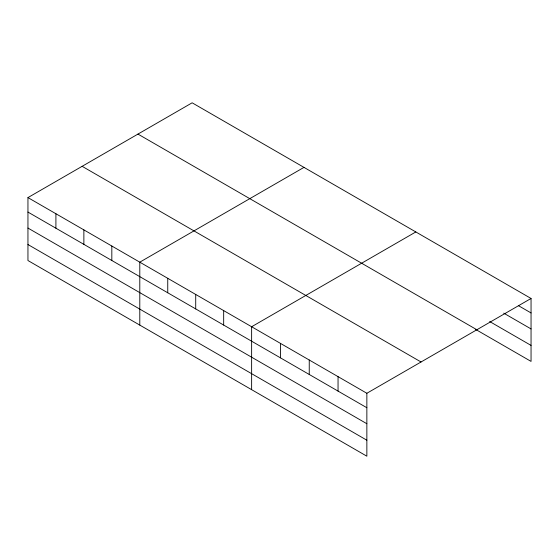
<?xml version="1.0" encoding="UTF-8"?>
<svg xmlns="http://www.w3.org/2000/svg" width="559" height="559" viewBox="0 0 559 559"><rect width="100%" height="100%" fill="white"/><g stroke="black" fill="none" stroke-linecap="round" stroke-linejoin="round"><path stroke-width="0.84" d="M366.858 423.729L366.858 393.27L27.95 197.6L27.95 260.529L366.858 456.193L366.858 423.729L27.95 228.058M475.653 329.419L531.05 361.4L531.05 298.471L192.142 102.807L27.95 197.6M303.984 167.372L139.792 262.171L139.792 325.1M415.819 231.943L251.627 326.742L251.627 389.665M366.858 393.27L531.05 298.471M518.493 305.689L531.05 312.942M503.722 313.152L531.05 328.93M489.684 321.53L531.05 345.406M137.961 134.09L476.869 329.754M82.131 166.316L421.039 361.987M27.95 212.071L366.858 407.735M27.95 244.535L366.858 440.206M338.048 376.633L338.048 391.104M309.246 360.003L309.246 374.474M280.436 343.373L280.436 357.844M223.67 310.594L223.67 325.065M195.713 294.453L195.713 308.924M167.749 278.312L167.749 292.783M111.828 246.03L111.828 260.494M83.871 229.882L83.871 244.353M55.907 213.741L55.907 228.212"/></g></svg>
